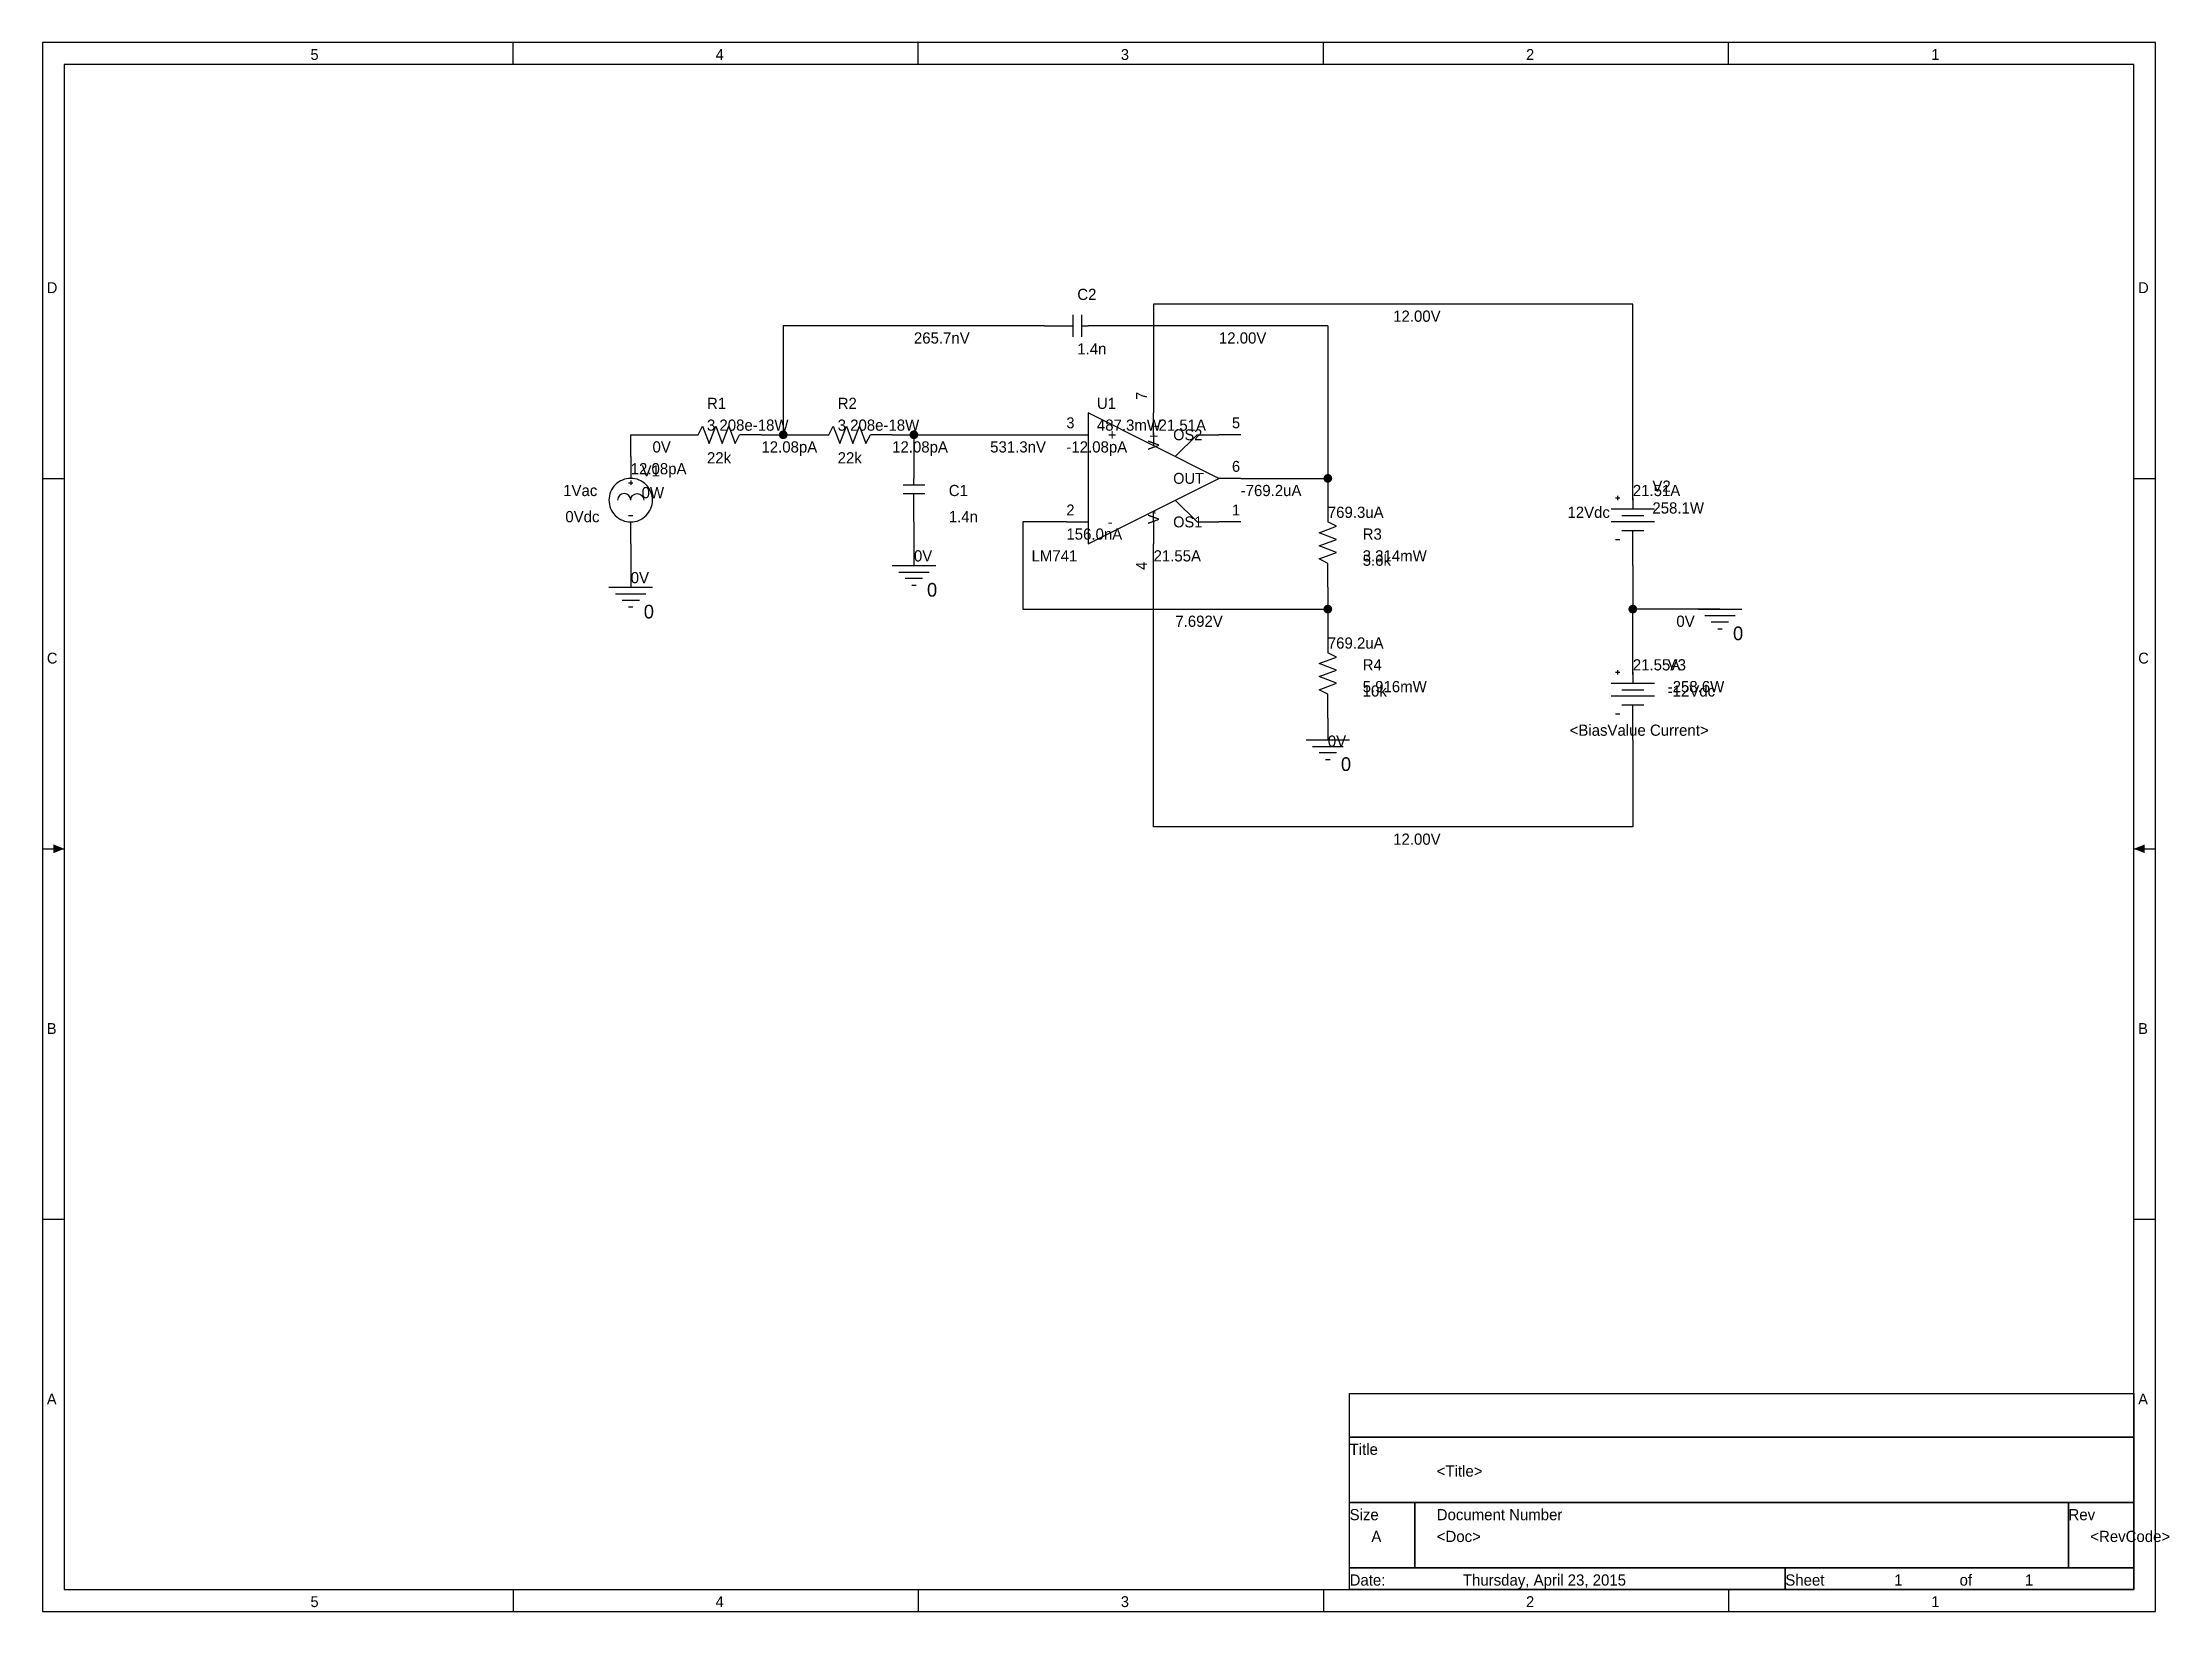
# Model space of a CAD drawing. Extents: x -0.1 to 9.66, y 0.1 to 7.3.
import ezdxf

# ---------------------------------------------------------------- set-up
doc = ezdxf.new("R2010")
doc.units = 0

msp = doc.modelspace()

# ---------------------------------------------------------------- linework, layer by layer
at = {"layer": 'PARTS'}
for p, q in [((4.5, 6), (4.6, 6)), ((4.8, 6), (4.7, 6)), ((2.8, 5.5), (2.9, 5.5)), ((3.2, 5.5), (3.1, 5.5)), ((3.4, 5.5), (3.5, 5.5)), ((3.8, 5.5), (3.7, 5.5)), ((4.6, 5.5), (4.7, 5.5)), ((5.4, 5.5), (5.3, 5.5)), ((2.6, 5.4), (2.6, 5.3)), ((3.9, 5.4), (3.9, 5.3)), ((5.4, 5.3), (5.3, 5.3)), ((3.9, 5.1), (3.9, 5.2)), ((5.8, 5.2), (5.8, 5.1)), ((2.6, 5), (2.6, 5.1)), ((4.6, 5.1), (4.7, 5.1)), ((5.4, 5.1), (5.3, 5.1)), ((7.2, 4.9), (7.2, 5)), ((5.8, 4.8), (5.8, 4.9)), ((5.8, 4.6), (5.8, 4.5)), ((5.8, 4.2), (5.8, 4.3)), ((7.2, 4.1), (7.2, 4.2))]:
    msp.add_line(p, q, dxfattribs=at)
for points in [[(4.6, 6), (4.63, 6)], [(4.63, 6.05), (4.63, 5.95)], [(4.67, 6.05), (4.67, 5.95)], [(4.67, 6), (4.7, 6)], [(5.3, 5.3), (4.7, 5.6)], [(4.7, 5.6), (4.7, 5)], [(5, 5.5), (5, 5.6)], [(2.9, 5.5), (2.91, 5.5)], [(2.91, 5.5), (2.93, 5.54)], [(2.93, 5.54), (2.96, 5.46)], [(2.96, 5.46), (2.99, 5.54)], [(2.99, 5.54), (3.02, 5.46)], [(3.02, 5.46), (3.05, 5.54)], [(3.05, 5.54), (3.08, 5.46)], [(3.08, 5.46), (3.1, 5.5)], [(3.5, 5.5), (3.51, 5.5)], [(3.51, 5.5), (3.53, 5.54)], [(3.53, 5.54), (3.56, 5.46)], [(3.56, 5.46), (3.59, 5.54)], [(3.59, 5.54), (3.62, 5.46)], [(3.62, 5.46), (3.65, 5.54)], [(3.65, 5.54), (3.68, 5.46)], [(3.68, 5.46), (3.7, 5.5)], [(5, 5.5), (5, 5.45)], [(5.2, 5.5), (5.1, 5.4)], [(5.2, 5.5), (5.3, 5.5)], [(2.59, 5.28), (2.61, 5.28)], [(2.6, 5.29), (2.6, 5.27)], [(3.9, 5.27), (3.9, 5.3)], [(4.7, 5), (5.3, 5.3)], [(7.2, 5.2), (7.2, 5.3)], [(3.85, 5.27), (3.95, 5.27)], [(3.85, 5.23), (3.95, 5.23)], [(3.9, 5.2), (3.9, 5.23)], [(5.1, 5.2), (5.2, 5.1)], [(7.12, 5.21), (7.14, 5.21)], [(7.13, 5.22), (7.13, 5.2)], [(7.2, 5.21), (7.2, 5.16)], [(2.59, 5.13), (2.61, 5.13)], [(5, 5.1), (5, 5.15)], [(5, 5.1), (5, 5)], [(5.2, 5.1), (5.3, 5.1)], [(5.76, 5.05), (5.84, 5.08)], [(5.84, 5.08), (5.8, 5.1)], [(7.1, 5.16), (7.3, 5.16)], [(7.3, 5.1), (7.1, 5.1)], [(7.15, 5.13), (7.25, 5.13)], [(5.84, 5.02), (5.76, 5.05)], [(5.76, 4.99), (5.84, 5.02)], [(5.84, 4.96), (5.76, 4.99)], [(7.12, 5.02), (7.14, 5.02)], [(7.15, 5.06), (7.25, 5.06)], [(7.2, 5), (7.2, 5.06)], [(3.8, 4.9), (4, 4.9)], [(5.76, 4.93), (5.84, 4.96)], [(5.8, 4.91), (5.76, 4.93)], [(5.8, 4.9), (5.8, 4.91)], [(2.5, 4.8), (2.7, 4.8)], [(3.83, 4.87), (3.97, 4.87)], [(3.94, 4.84), (3.86, 4.84)], [(3.89, 4.81), (3.91, 4.81)], [(2.53, 4.77), (2.67, 4.77)], [(2.64, 4.74), (2.56, 4.74)], [(2.59, 4.71), (2.61, 4.71)], [(7.5, 4.7), (7.7, 4.7)], [(7.53, 4.67), (7.67, 4.67)], [(7.64, 4.64), (7.56, 4.64)], [(7.59, 4.61), (7.61, 4.61)], [(5.84, 4.48), (5.8, 4.5)], [(7.2, 4.4), (7.2, 4.5)], [(5.76, 4.45), (5.84, 4.48)], [(5.84, 4.42), (5.76, 4.45)], [(5.76, 4.39), (5.84, 4.42)], [(7.12, 4.41), (7.14, 4.41)], [(7.13, 4.42), (7.13, 4.4)], [(7.2, 4.41), (7.2, 4.36)], [(5.84, 4.36), (5.76, 4.39)], [(5.76, 4.33), (5.84, 4.36)], [(5.8, 4.31), (5.76, 4.33)], [(5.8, 4.3), (5.8, 4.31)], [(7.1, 4.36), (7.3, 4.36)], [(7.3, 4.3), (7.1, 4.3)], [(7.15, 4.33), (7.25, 4.33)], [(7.12, 4.22), (7.14, 4.22)], [(7.15, 4.26), (7.25, 4.26)], [(7.2, 4.2), (7.2, 4.26)], [(5.7, 4.1), (5.9, 4.1)], [(5.73, 4.07), (5.87, 4.07)], [(5.84, 4.04), (5.76, 4.04)], [(5.79, 4.01), (5.81, 4.01)]]:
    msp.add_lwpolyline(points, dxfattribs=at)
msp.add_lwpolyline([(2.7, 5.2, 0.0985), (2.6924, 5.2383, 0.0985), (2.6707, 5.2707, 0.0985), (2.6383, 5.2924, 0.0985), (2.6, 5.3, 0.0985), (2.5617, 5.2924, 0.0985), (2.5293, 5.2707, 0.0985), (2.5076, 5.2383, 0.0985), (2.5, 5.2, 0.0985), (2.5076, 5.1617, 0.0985), (2.5293, 5.1293, 0.0985), (2.5617, 5.1076, 0.0985), (2.6, 5.1, 0.0985), (2.6383, 5.1076, 0.0985), (2.6707, 5.1293, 0.0985), (2.6924, 5.1617, 0.0985)], format="xyb", close=True, dxfattribs=at)
for points in [[(2.6, 5.2, 1), (2.54, 5.2)], [(2.6, 5.2, -1), (2.66, 5.2)]]:
    msp.add_lwpolyline(points, format="xyb", dxfattribs=at)
at = {"layer": 'TITLE'}
for points in [[(-0.1, 0.1), (9.6, 0.1), (9.6, 7.3), (-0.1, 7.3)], [(0, 0.2), (9.5, 0.2), (9.5, 7.2), (0, 7.2)], [(5.9, 1.1), (9.5, 1.1), (9.5, 0.9), (5.9, 0.9)], [(5.9, 0.9), (9.5, 0.9), (9.5, 0.6), (5.9, 0.6)], [(5.9, 0.6), (6.2, 0.6), (6.2, 0.3), (5.9, 0.3)], [(6.2, 0.6), (9.2, 0.6), (9.2, 0.3), (6.2, 0.3)], [(9.2, 0.6), (9.5, 0.6), (9.5, 0.3), (9.2, 0.3)], [(5.9, 0.3), (7.9, 0.3), (7.9, 0.2), (5.9, 0.2)], [(7.9, 0.3), (9.5, 0.3), (9.5, 0.2), (7.9, 0.2)]]:
    msp.add_lwpolyline(points, close=True, dxfattribs=at)
for points in [[(2.06, 7.2), (2.06, 7.3)], [(3.92, 7.2), (3.92, 7.3)], [(5.78, 7.2), (5.78, 7.3)], [(7.64, 7.2), (7.64, 7.3)], [(-0.1, 5.3), (0, 5.3)], [(9.5, 5.3), (9.6, 5.3)], [(-0.1, 3.6), (0, 3.6)], [(9.5, 3.6), (9.6, 3.6)], [(-0.1, 1.9), (0, 1.9)], [(9.5, 1.9), (9.6, 1.9)], [(2.06, 0.2), (2.06, 0.1)], [(3.92, 0.2), (3.92, 0.1)], [(5.78, 0.2), (5.78, 0.1)], [(7.64, 0.2), (7.64, 0.1)]]:
    msp.add_lwpolyline(points, dxfattribs=at)
for points in [[(0, 3.6), (-0.05, 3.62), (-0.05, 3.58), (-0.05, 3.6)], [(0, 3.6), (-0.05, 3.62), (-0.05, 3.58), (-0.05, 3.6)], [(0, 3.6), (-0.05, 3.62), (-0.05, 3.58), (-0.05, 3.6)], [(9.5, 3.6), (9.55, 3.62), (9.55, 3.58), (9.55, 3.6)], [(9.5, 3.6), (9.55, 3.62), (9.55, 3.58), (9.55, 3.6)], [(9.5, 3.6), (9.55, 3.62), (9.55, 3.58), (9.55, 3.6)]]:
    msp.add_solid(points, dxfattribs=at)
at = {"layer": 'WIRE'}
for points in [[(5, 6.1), (5, 5.6)], [(7.2, 6.1), (5, 6.1)], [(7.2, 5.3), (7.2, 6.1)], [(4.5, 6), (3.3, 6)], [(3.3, 6), (3.3, 5.5)], [(5.8, 6), (4.8, 6)], [(5.8, 6), (5.8, 5.3)], [(2.6, 5.4), (2.6, 5.5)], [(2.6, 5.5), (2.8, 5.5)], [(3.2, 5.5), (3.3, 5.5)], [(3.3, 5.5), (3.4, 5.5)], [(3.8, 5.5), (3.9, 5.5)], [(3.9, 5.5), (3.9, 5.4)], [(3.9, 5.5), (4.6, 5.5)], [(5.4, 5.3), (5.8, 5.3)], [(5.8, 5.3), (5.8, 5.2)], [(3.9, 5.1), (3.9, 4.9)], [(4.6, 5.1), (4.4, 5.1)], [(4.4, 5.1), (4.4, 4.7)], [(2.6, 5), (2.6, 4.8)], [(5, 3.7), (5, 5)], [(7.2, 4.9), (7.2, 4.7)], [(5.8, 4.8), (5.8, 4.7)], [(4.4, 4.7), (5.8, 4.7)], [(5.8, 4.7), (5.8, 4.6)], [(7.6, 4.7), (7.2, 4.7)], [(7.2, 4.5), (7.2, 4.7)], [(5.8, 4.2), (5.8, 4.1)], [(7.2, 4.1), (7.2, 3.7)], [(7.2, 3.7), (5, 3.7)]]:
    msp.add_lwpolyline(points, dxfattribs=at)
at = {"layer": 'WIRE', "const_width": 0.02}
for points in [[(3.29, 5.5, 1), (3.31, 5.5, 1)], [(3.89, 5.5, 1), (3.91, 5.5, 1)], [(5.79, 5.3, 1), (5.81, 5.3, 1)], [(5.79, 4.7, 1), (5.81, 4.7, 1)], [(7.19, 4.7, 1), (7.21, 4.7, 1)]]:
    msp.add_lwpolyline(points, format="xyb", close=True, dxfattribs=at)

# ---------------------------------------------------------------- texts
at = {"layer": 'PARTS'}
for s, p in [('7', (4.97, 5.66)), ('V+', (5.025, 5.43)), ('V-', (5.025, 5.09)), ('4', (4.97, 4.88))]:
    msp.add_text(s, height=0.05, rotation=90, dxfattribs=at).set_placement(p)
for s, height, p in [('3', 0.05, (4.6, 5.53)), ('-21.51A', 0.0514, (5, 5.5186)), ('5', 0.05, (5.36, 5.53)), ('12.08pA', 0.0514, (3.2, 5.4186)), ('12.08pA', 0.0514, (3.8, 5.4186)), ('-12.08pA', 0.0514, (4.6, 5.4186)), ('+', 0.05, (4.79, 5.475)), ('OS2', 0.05, (5.09, 5.475)), ('12.08pA', 0.0514, (2.6, 5.3186)), ('6', 0.05, (5.36, 5.33)), ('OUT', 0.05, (5.09, 5.275)), ('2', 0.05, (4.6, 5.13)), ('1', 0.05, (5.36, 5.13)), ('-769.2uA', 0.0514, (5.4, 5.2186)), ('21.51A', 0.0514, (7.2, 5.2186)), ('-', 0.05, (4.79, 5.075)), ('OS1', 0.05, (5.09, 5.075)), ('769.3uA', 0.0514, (5.8, 5.1186)), ('156.0nA', 0.0514, (4.6, 5.0186)), ('21.55A', 0.0514, (5, 4.9186)), ('769.2uA', 0.0514, (5.8, 4.5186)), ('21.55A', 0.0514, (7.2, 4.4186)), ('<BiasValue Current>', 0.0514, (6.91, 4.1186))]:
    msp.add_text(s, height=height, dxfattribs=at).set_placement(p)
at = {"layer": 'PARTTEXT'}
for s, height, p in [('C2', 0.0514, (4.65, 6.1186)), ('1.4n', 0.0514, (4.65, 5.8686)), ('R1', 0.0514, (2.95, 5.6186)), ('R2', 0.0514, (3.55, 5.6186)), ('U1', 0.0514, (4.74, 5.6186)), ('3.208e-18W', 0.0514, (2.95, 5.5186)), ('3.208e-18W', 0.0514, (3.55, 5.5186)), ('487.3mW', 0.0514, (4.74, 5.5186)), ('22k', 0.0514, (2.95, 5.3686)), ('22k', 0.0514, (3.55, 5.3686)), ('V1', 0.0514, (2.65, 5.3086)), ('V2', 0.0514, (7.29, 5.2386)), ('1Vac', 0.0514, (2.29, 5.2186)), ('0W', 0.0514, (2.65, 5.2086)), ('C1', 0.0514, (4.06, 5.2186)), ('258.1W', 0.0514, (7.29, 5.1386)), ('0Vdc', 0.0514, (2.3, 5.0986)), ('1.4n', 0.0514, (4.06, 5.0986)), ('12Vdc', 0.0514, (6.9, 5.1186)), ('R3', 0.0514, (5.96, 5.0186)), ('LM741', 0.0514, (4.44, 4.9186)), ('3.314mW', 0.0514, (5.96, 4.9186)), ('5.6k', 0.0514, (5.96, 4.8986)), ('0', 0.0628, (3.96, 4.7572)), ('0', 0.0628, (2.66, 4.6572)), ('0', 0.0628, (7.66, 4.5572)), ('R4', 0.0514, (5.96, 4.4186)), ('V3', 0.0514, (7.36, 4.4186)), ('5.916mW', 0.0514, (5.96, 4.3186)), ('10k', 0.0514, (5.96, 4.2986)), ('-258.6W', 0.0514, (7.36, 4.3186)), ('-12Vdc', 0.0514, (7.36, 4.2986)), ('0', 0.0628, (5.86, 3.9572)), ('Title', 0.0514, (5.9, 0.8186)), ('Size', 0.0514, (5.9, 0.5186)), ('Document Number', 0.0514, (6.3, 0.5186)), ('Rev', 0.0514, (9.2, 0.5186)), ('Date:', 0.0514, (5.9, 0.2186)), ('Sheet', 0.0514, (7.9, 0.2186)), ('of', 0.0514, (8.7, 0.2186))]:
    msp.add_text(s, height=height, dxfattribs=at).set_placement(p)
at = {"layer": 'TITLE'}
for s, height, p in [('5', 0.05, (1.13, 7.22)), ('4', 0.05, (2.99, 7.22)), ('3', 0.05, (4.85, 7.22)), ('2', 0.05, (6.71, 7.22)), ('1', 0.05, (8.57, 7.22)), ('D', 0.05, (-0.08, 6.15)), ('D', 0.05, (9.52, 6.15)), ('C', 0.05, (-0.08, 4.45)), ('C', 0.05, (9.52, 4.45)), ('B', 0.05, (-0.08, 2.75)), ('B', 0.05, (9.52, 2.75)), ('A', 0.05, (-0.08, 1.05)), ('A', 0.05, (9.52, 1.05)), ('<Title>', 0.0514, (6.3, 0.7186)), ('A', 0.0514, (6, 0.4186)), ('<Doc>', 0.0514, (6.3, 0.4186)), ('<RevCode>', 0.0514, (9.3, 0.4186)), ('Thursday, April 23, 2015', 0.0514, (6.42, 0.2186)), ('1', 0.0514, (8.4, 0.2186)), ('1', 0.0514, (9, 0.2186)), ('5', 0.05, (1.13, 0.12)), ('4', 0.05, (2.99, 0.12)), ('3', 0.05, (4.85, 0.12)), ('2', 0.05, (6.71, 0.12)), ('1', 0.05, (8.57, 0.12))]:
    msp.add_text(s, height=height, dxfattribs=at).set_placement(p)
at = {"layer": 'WIRETEXT'}
for s, p in [('12.00V', (6.1, 6.0186)), ('265.7nV', (3.9, 5.9186)), ('12.00V', (5.3, 5.9186)), ('0V', (2.7, 5.4186)), ('531.3nV', (4.25, 5.4186)), ('0V', (3.9, 4.9186)), ('0V', (2.6, 4.8186)), ('7.692V', (5.1, 4.6186)), ('0V', (7.4, 4.6186)), ('0V', (5.8, 4.0686)), ('12.00V', (6.1, 3.6186))]:
    msp.add_text(s, height=0.0514, dxfattribs=at).set_placement(p)

doc.saveas('drawing.dxf')
